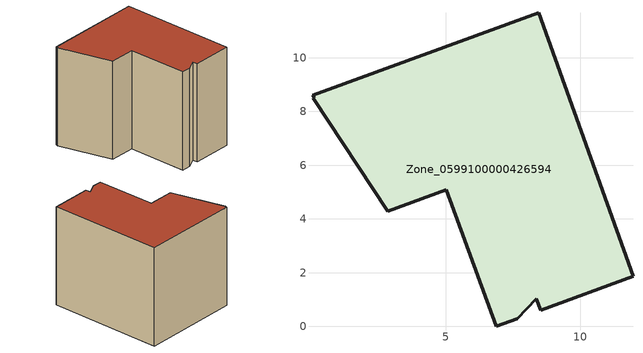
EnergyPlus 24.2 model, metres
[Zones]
Zone_0599100000426594
 floor ground (C_G): 0.06,8.49 0.11,8.51 0.04,8.6 8.46,11.68 11.97,1.86 8.54,0.61 8.38,1.02 7.67,0.29 6.88,0 5.02,5.08 2.85,4.29 z0
 wall outside (C_F): 11.97,1.86 8.46,11.68 0.04,8.6 0.11,8.51 0.06,8.49 2.85,4.29 5.02,5.08 6.88,0 7.67,0.29 8.38,1.02 8.54,0.61 11.97,1.86 z0:9.02
 roof outside (C_R): 0.11,8.51 0.06,8.49 2.85,4.29 5.02,5.08 6.88,0 7.67,0.29 8.38,1.02 8.54,0.61 11.97,1.86 8.46,11.68 0.04,8.6 z9.02
[BUILDING]
Pand.0599100000426594: North Axis=0; Terrain=City; Loads Convergence Tolerance Value=0.04; Temperature Convergence Tolerance Value=0.4; Solar Distribution=FullExterior; Maximum Number of Warmup Days=25; Minimum Number of Warmup Days=1
[Site:Location]
Rotterdam.The.Hague.AP_ZH_NLD Design_Conditions: Latitude=51.96; Longitude=4.45; Time Zone=1; Elevation=-4.5
[SITE:GROUNDTEMPERATURE:BUILDINGSURFACE]
18, 18, 18, 18, 18, 18, 18, 18, 18, 18, 18, 18
[MATERIAL] Thermal Absorptance=0.9; Solar Absorptance=0.7; Visible Absorptance=0.7
Name | Roughness | Thickness | Conductivity | Density | Specific Heat
G.TC.2006-2014 | MediumSmooth | 0.15 | 0.06 | 540 | 1210
F.TC.2006-2014 | Rough | 0.3 | 0.12 | 1920 | 840
R.TC.2006-2014 | MediumRough | 0.2 | 0.08 | 1500 | 1000
[CONSTRUCTION]
C_G: G.TC.2006-2014
C_F: F.TC.2006-2014
C_R: R.TC.2006-2014
[ZONE]
Zone_0599100000426594: Type=1; Multiplier=1; Ceiling Height=Autocalculate; Volume=Autocalculate; Floor Area=autocalculate; Part of Total Floor Area=Yes
[ZONEINFILTRATION:DESIGNFLOWRATE]
Infil_Zone_0599100000426594: Zone or ZoneList or Space or SpaceList=Zone_0599100000426594; Schedule=AlwaysOn; Design Flow Rate Calculation Method=Flow/Area; Flow Rate per Floor Area=0.0015; Constant Term Coefficient=1; Temperature Term Coefficient=0; Velocity Term Coefficient=0; Velocity Squared Term Coefficient=0
[HVACTEMPLATE:ZONE:IDEALLOADSAIRSYSTEM]
Zone_0599100000426594: Maximum Heating Supply Air Temperature=50; Minimum Cooling Supply Air Temperature=13; Maximum Heating Supply Air Humidity Ratio=0.0156; Minimum Cooling Supply Air Humidity Ratio=0.0077; Heating Limit=NoLimit; Cooling Limit=NoLimit; Dehumidification Control Type=ConstantSensibleHeatRatio; Cooling Sensible Heat Ratio=0.7; Dehumidification Setpoint=60; Humidification Control Type=None; Humidification Setpoint=30; Outdoor Air Method=None; Outdoor Air Flow Rate per Person=0.00944; Outdoor Air Flow Rate per Zone Floor Area=0; Outdoor Air Flow Rate per Zone=0; Demand Controlled Ventilation Type=None; Outdoor Air Economizer Type=NoEconomizer; Heat Recovery Type=None; Sensible Heat Recovery Effectiveness=0.7; Latent Heat Recovery Effectiveness=0.65
[ZONECONTROL:THERMOSTAT]
ThermostatControl_Zone_0599100000426594: Zone or ZoneList=Zone_0599100000426594; Control Type Schedule=DualSetpointControlType; Control 1=Thermostat_Zone_0599100000426594; Temperature Difference Between Cutout And Setpoint=0
[THERMOSTATSETPOINT:DUALSETPOINT]
Thermostat_Zone_0599100000426594: Heating Setpoint Temperature Schedule=HeatingSetpoint_Zone_0599100000426594; Cooling Setpoint Temperature Schedule=CoolingSetpoint_Zone_0599100000426594
[SCHEDULE:COMPACT]
HeatingSetpoint_Zone_0599100000426594: Through: 12/31, For: AllDays, Until: 24:00, 21
CoolingSetpoint_Zone_0599100000426594: Through: 12/31, For: AllDays, Until: 24:00, 24
DualSetpointControlType: Through: 12/31, For: AllDays, Until: 24:00, 4
AlwaysOn: Through: 12/31, For: AllDays, Until: 24:00, 1
